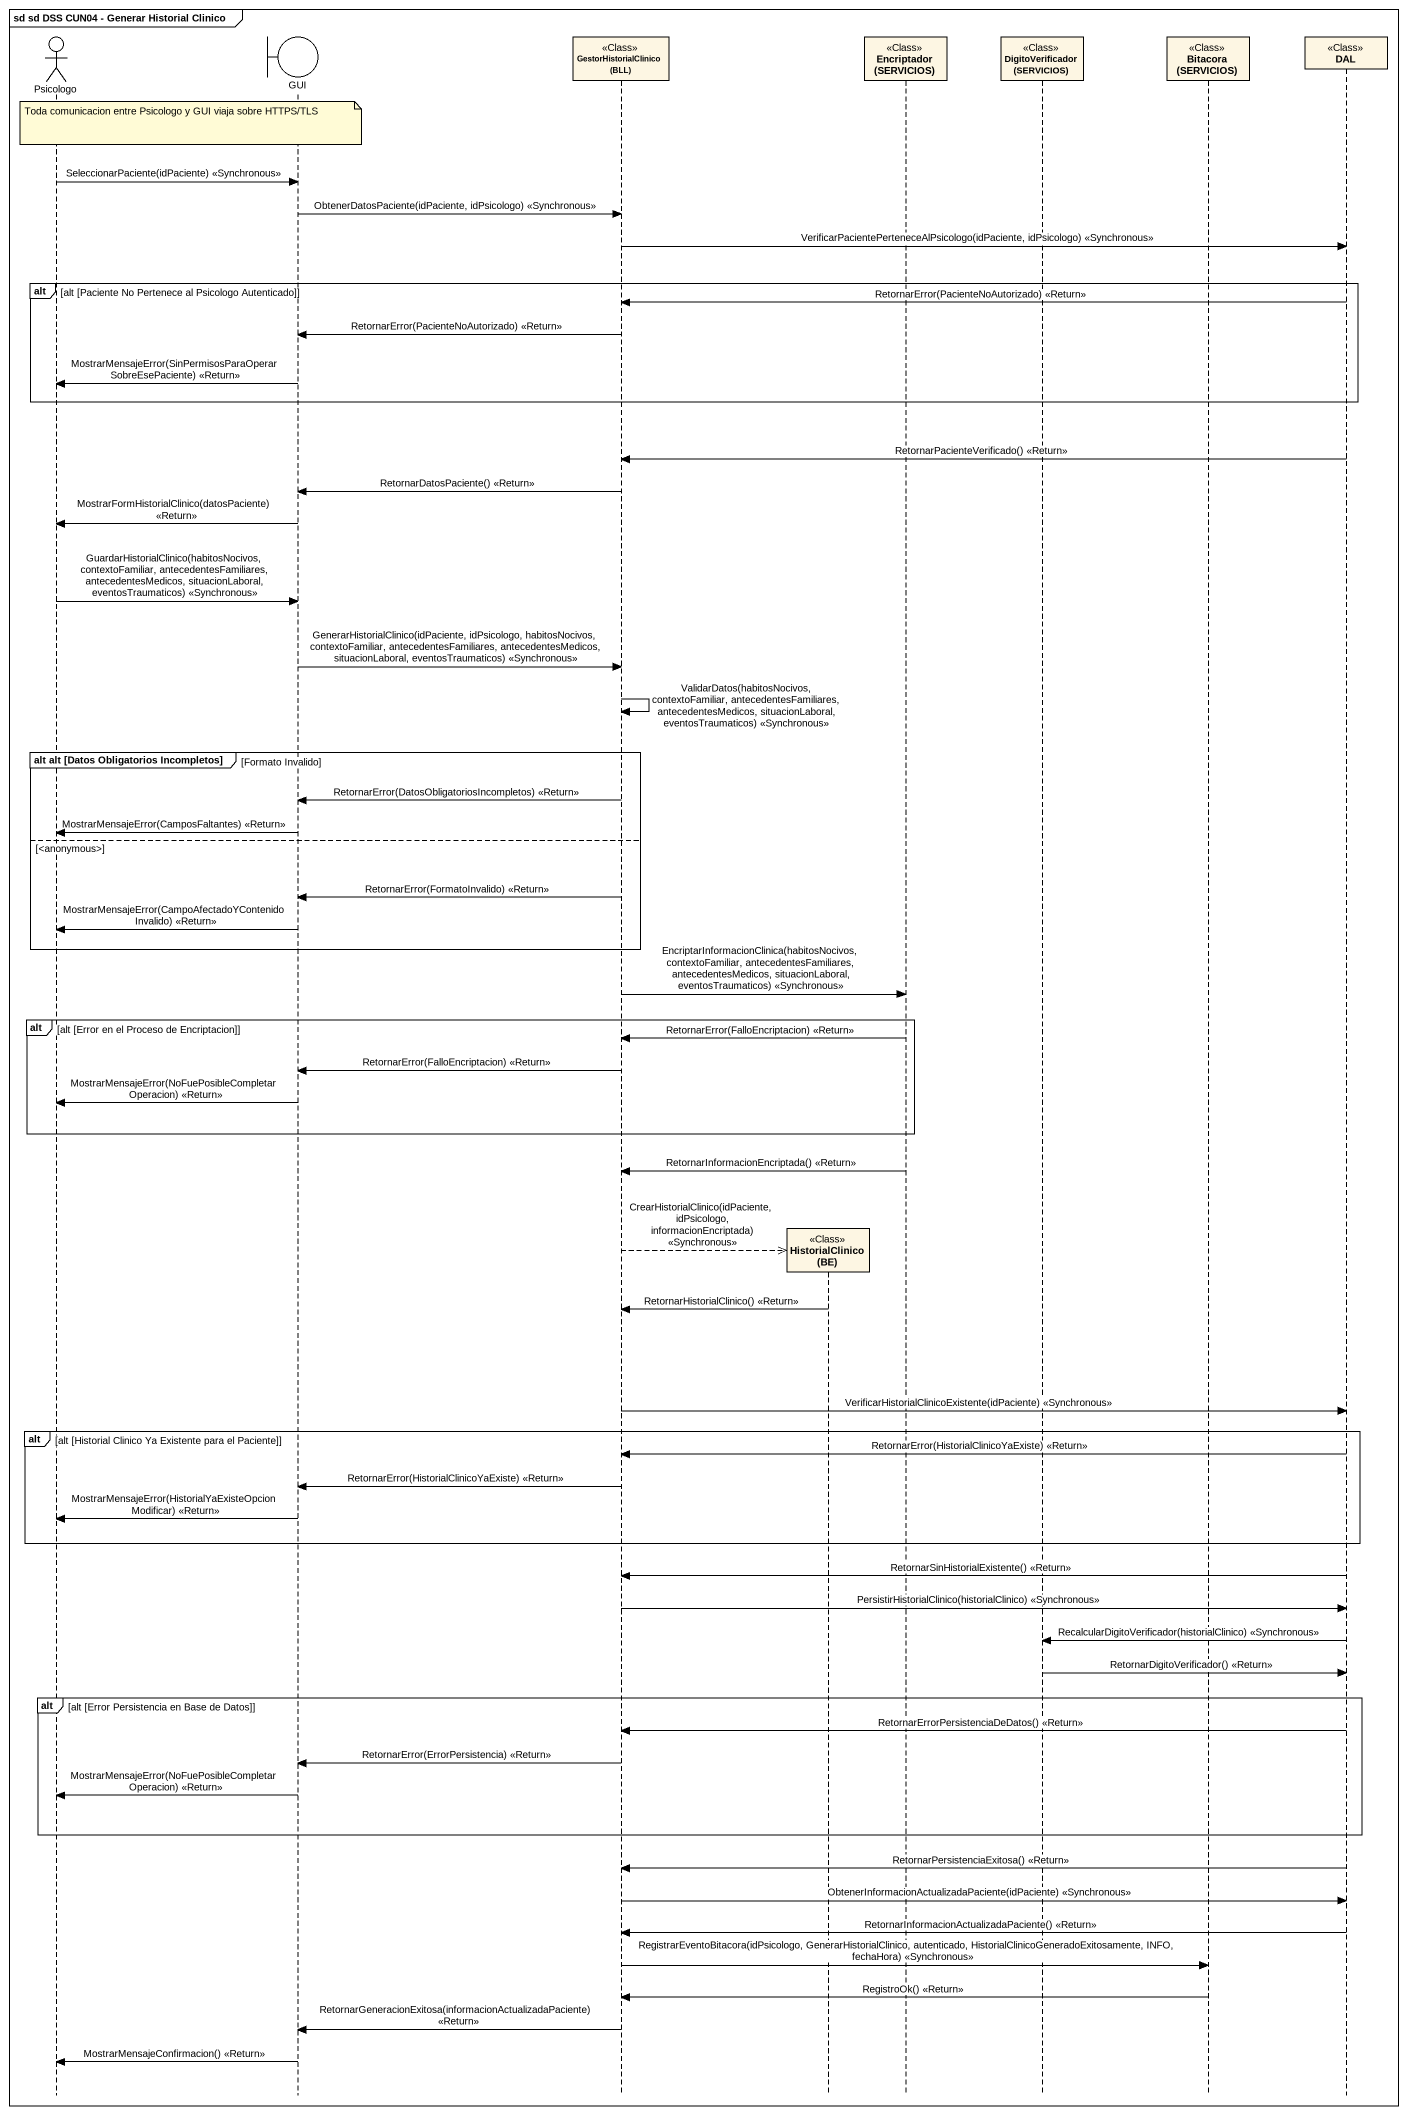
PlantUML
@startuml
mainframe sd sd DSS CUN04 - Generar Historial Clinico
hide footbox
actor Psicologo
boundary GUI
participant "GestorHistorialClinico (BLL)" as GestorHistorialClinico_BLL <<Class>>
participant "HistorialClinico (BE)" as HistorialClinico_BE <<Class>>
participant "Encriptador (SERVICIOS)" as Encriptador_SERVICIOS <<Class>>
participant "DigitoVerificador (SERVICIOS)" as DigitoVerificador_SERVICIOS <<Class>>
participant "Bitacora (SERVICIOS)" as Bitacora_SERVICIOS <<Class>>
participant DAL <<Class>>

note over GUI : Toda comunicacion entre Psicologo y GUI viaja sobre HTTPS/TLS
Psicologo -> GUI : SeleccionarPaciente(idPaciente) <<Synchronous>>
GUI -> GestorHistorialClinico_BLL : ObtenerDatosPaciente(idPaciente, idPsicologo) <<Synchronous>>
GestorHistorialClinico_BLL -> DAL : VerificarPacientePerteneceAlPsicologo(idPaciente, idPsicologo) <<Synchronous>>
alt alt [Paciente No Pertenece al Psicologo Autenticado]
  DAL -> GestorHistorialClinico_BLL : RetornarError(PacienteNoAutorizado) <<Return>>
  GestorHistorialClinico_BLL -> GUI : RetornarError(PacienteNoAutorizado) <<Return>>
  GUI -> Psicologo : MostrarMensajeError(SinPermisosParaOperarSobreEsePaciente) <<Return>>
end
DAL -> GestorHistorialClinico_BLL : RetornarPacienteVerificado() <<Return>>
GestorHistorialClinico_BLL -> GUI : RetornarDatosPaciente() <<Return>>
GUI -> Psicologo : MostrarFormHistorialClinico(datosPaciente) <<Return>>
Psicologo -> GUI : GuardarHistorialClinico(habitosNocivos, contextoFamiliar, antecedentesFamiliares, antecedentesMedicos, situacionLaboral, eventosTraumaticos) <<Synchronous>>
GUI -> GestorHistorialClinico_BLL : GenerarHistorialClinico(idPaciente, idPsicologo, habitosNocivos, contextoFamiliar, antecedentesFamiliares, antecedentesMedicos, situacionLaboral, eventosTraumaticos) <<Synchronous>>
GestorHistorialClinico_BLL -> GestorHistorialClinico_BLL : ValidarDatos(habitosNocivos, contextoFamiliar, antecedentesFamiliares, antecedentesMedicos, situacionLaboral, eventosTraumaticos) <<Synchronous>>
group alt alt (Datos Obligatorios Incompletos) [Formato Invalido]
  GestorHistorialClinico_BLL -> GUI : RetornarError(DatosObligatoriosIncompletos) <<Return>>
  GUI -> Psicologo : MostrarMensajeError(CamposFaltantes) <<Return>>
else <anonymous>
  GestorHistorialClinico_BLL -> GUI : RetornarError(FormatoInvalido) <<Return>>
  GUI -> Psicologo : MostrarMensajeError(CampoAfectadoYContenidoInvalido) <<Return>>
end
GestorHistorialClinico_BLL -> Encriptador_SERVICIOS : EncriptarInformacionClinica(habitosNocivos, contextoFamiliar, antecedentesFamiliares, antecedentesMedicos, situacionLaboral, eventosTraumaticos) <<Synchronous>>
alt alt [Error en el Proceso de Encriptacion]
  Encriptador_SERVICIOS -> GestorHistorialClinico_BLL : RetornarError(FalloEncriptacion) <<Return>>
  GestorHistorialClinico_BLL -> GUI : RetornarError(FalloEncriptacion) <<Return>>
  GUI -> Psicologo : MostrarMensajeError(NoFuePosibleCompletarOperacion) <<Return>>
end
Encriptador_SERVICIOS -> GestorHistorialClinico_BLL : RetornarInformacionEncriptada() <<Return>>
GestorHistorialClinico_BLL -->> HistorialClinico_BE ** : CrearHistorialClinico(idPaciente, idPsicologo, informacionEncriptada) <<Synchronous>>
HistorialClinico_BE -> GestorHistorialClinico_BLL : RetornarHistorialClinico() <<Return>>
GestorHistorialClinico_BLL -> DAL : VerificarHistorialClinicoExistente(idPaciente) <<Synchronous>>
alt alt [Historial Clinico Ya Existente para el Paciente]
  DAL -> GestorHistorialClinico_BLL : RetornarError(HistorialClinicoYaExiste) <<Return>>
  GestorHistorialClinico_BLL -> GUI : RetornarError(HistorialClinicoYaExiste) <<Return>>
  GUI -> Psicologo : MostrarMensajeError(HistorialYaExisteOpcionModificar) <<Return>>
end
DAL -> GestorHistorialClinico_BLL : RetornarSinHistorialExistente() <<Return>>
GestorHistorialClinico_BLL -> DAL : PersistirHistorialClinico(historialClinico) <<Synchronous>>
DAL -> DigitoVerificador_SERVICIOS : RecalcularDigitoVerificador(historialClinico) <<Synchronous>>
DigitoVerificador_SERVICIOS -> DAL : RetornarDigitoVerificador() <<Return>>
alt alt [Error Persistencia en Base de Datos]
  DAL -> GestorHistorialClinico_BLL : RetornarErrorPersistenciaDeDatos() <<Return>>
  GestorHistorialClinico_BLL -> GUI : RetornarError(ErrorPersistencia) <<Return>>
  GUI -> Psicologo : MostrarMensajeError(NoFuePosibleCompletarOperacion) <<Return>>
end
DAL -> GestorHistorialClinico_BLL : RetornarPersistenciaExitosa() <<Return>>
GestorHistorialClinico_BLL -> DAL : ObtenerInformacionActualizadaPaciente(idPaciente) <<Synchronous>>
DAL -> GestorHistorialClinico_BLL : RetornarInformacionActualizadaPaciente() <<Return>>
GestorHistorialClinico_BLL -> Bitacora_SERVICIOS : RegistrarEventoBitacora(idPsicologo, GenerarHistorialClinico, autenticado, HistorialClinicoGeneradoExitosamente, INFO, fechaHora) <<Synchronous>>
Bitacora_SERVICIOS -> GestorHistorialClinico_BLL : RegistroOk() <<Return>>
GestorHistorialClinico_BLL -> GUI : RetornarGeneracionExitosa(informacionActualizadaPaciente) <<Return>>
GUI -> Psicologo : MostrarMensajeConfirmacion() <<Return>>
@enduml
